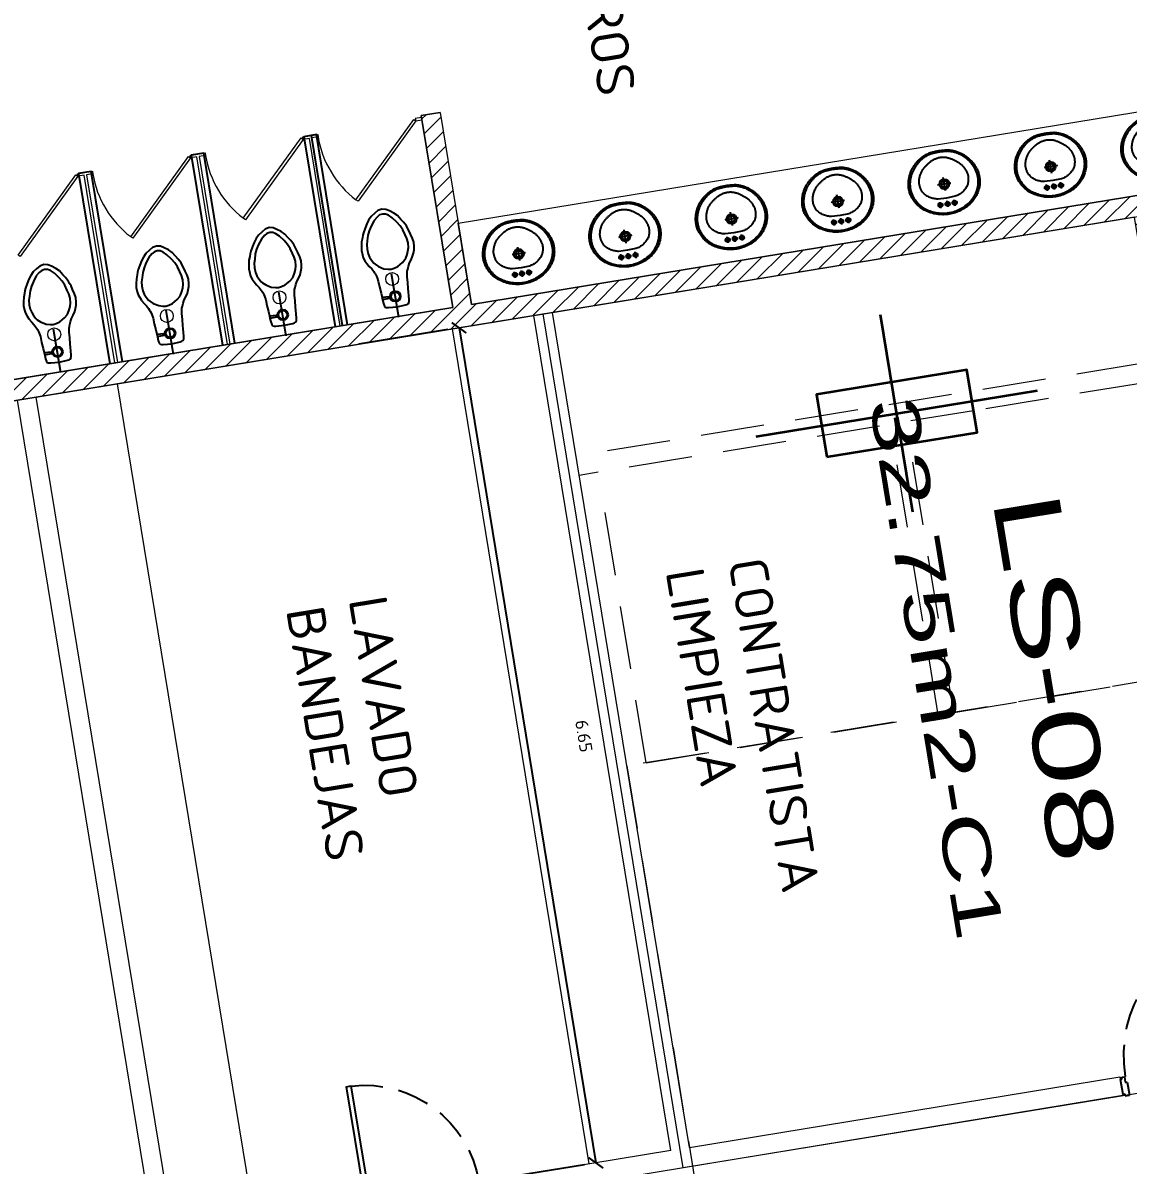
# Model space of a CAD drawing. Header units: metres. Extents: x 2 to 659295185, y -28 to 1124222152.
# Drawn here: x 655616.86 to 655625.57, y 1126390.82 to 1126399.83 of the extents above; entities that cross this region are included whole.
import ezdxf
from ezdxf.enums import TextEntityAlignment as Align

# ---------------------------------------------------------------- set-up
doc = ezdxf.new("R2010")
doc.units = ezdxf.units.M
doc.header["$MEASUREMENT"] = 0
for name, pattern in [('CCSM_C1_CUERPO EL$0$CONTINUA', [0]), ('CCSM_C1_CUERPO EL$0$DASHED', [0.75, 0.5, -0.25]), ('CCSM_C1_CUERPO EL$0$HIDDEN', [0.375, 0.25, -0.125]), ('DASHDOT', [1, 0.5, -0.25, 0, -0.25])]:
    doc.linetypes.add(name, pattern=pattern)
doc.layers.get('0').update_dxf_attribs({"linetype": 'CONTINUOUS'})
for name, color, linetype in [('CCSM_C1_CUERPO BJ$0$A-LOCAL ID', 7, 'CONTINUOUS'), ('CCSM_C1_CUERPO BJ$0$ID_Nº LOCAL', 7, 'CONTINUOUS'), ('CCSM_C1_CUERPO CK$0$A-LOCAL ID', 7, 'CONTINUOUS'), ('CCSM_C1_CUERPO CK$0$ID_AREA EXACTA', 7, 'CONTINUOUS'), ('CCSM_C1_CUERPO CK$0$ID_Nº LOCAL', 7, 'CONTINUOUS'), ('CCSM_C1_CUERPO EL$0$A-AREAS COMERCIALES', 151, 'CONTINUOUS'), ('CCSM_C1_CUERPO EL$0$A-PARED', 2, 'CCSM_C1_CUERPO EL$0$CONTINUA'), ('CCSM_C1_CUERPO EL$0$A-PROYECCIONES', 5, 'CCSM_C1_CUERPO EL$0$DASHED'), ('CCSM_C1_CUERPO EL$0$A-PUERTA', 5, 'CCSM_C1_CUERPO EL$0$CONTINUA'), ('CCSM_C1_CUERPO EL$0$A-SANITARIOS', 3, 'CONTINUOUS'), ('CCSM_C1_CUERPO EL$0$A-TEXTOS AREAS', 7, 'CCSM_C1_CUERPO EL$0$CONTINUA'), ('CCSM_C1_CUERPO EL$0$A-VISTA 4', 8, 'CONTINUOUS'), ('CCSM_C1_CUERPO EL$0$A_PAREDES DE SERVICIO', 2, 'CCSM_C1_CUERPO EL$0$CONTINUA')]:
    doc.layers.add(name, color=color, linetype=linetype)
doc.layers.add('CCSM_XREF ESTRUCTURA15$0$E-CE-COLUMNA', color=2, linetype='CONTINUOUS', lineweight=35)
doc.layers.add('LOCALES ASIGNADOS', color=41, linetype='DASHDOT', lineweight=0)
doc.styles.add('ARIAL', font='txt')
doc.styles.add('CCSM_C1_CUERPO BJ$0$ROMANS', font='romans__.ttf')
doc.styles.add('CCSM_C1_CUERPO BJ$0$sigo', font='arial.ttf', dxfattribs={"width": 0.9})
doc.styles.add('CCSM_C1_CUERPO CK$0$ROMANS', font='romans__.ttf')
doc.styles.add('CCSM_C1_CUERPO EL$0$ROMANS', font='romans__.ttf')
doc.styles.add('CCSM_C1_CUERPO EL$0$Standard', font='txt_____.ttf')
doc.dimstyles.new('CCSM_C1_CUERPO EL$0$PETER-CCSM200(LEROY80)EXACTA', dxfattribs={"dimtxt": 0.4, "dimasz": 0.1, "dimexe": 0.8, "dimexo": 0.4, "dimgap": 0.4, "dimtad": 1, "dimrnd": 0.05, "dimzin": 0, "dimdsep": 46, "dimtxsty": 'CCSM_C1_CUERPO EL$0$ROMANS', "dimblk": 'CCSM_C1_CUERPO EL$0$_ArchTick', "dimcen": 0, "dimclrd": 8, "dimclre": 8, "dimclrt": 5, "dimazin": 0, "dimtfac": 1, "dimtofl": 0, "dimtmove": 0, "dimatfit": 3, "dimfxl": 0.18, "dimtolj": 1, "dimtzin": 0, "dimarcsym": 0})

# ---------------------------------------------------------------- blocks, each defined once
blk = doc.blocks.new('CCSM_C1_CUERPO EL$0$water')
at = {"linetype": 'Continuous'}
for p, q in [((-2.85, 24.95), (-3.68, 24.13)), ((-1.78, 25.69), (-2.85, 24.95)), ((-1.32, 24.58), (-2.23, 23.76)), ((-0.83, 26.23), (-1.78, 25.69)), ((-0.56, 25.01), (-1.32, 24.58)), ((0.24, 26.46), (-0.83, 26.23)), ((0.23, 25.12), (-0.56, 25.01)), ((1.01, 24.99), (0.23, 25.12)), ((1.3, 26.21), (0.24, 26.46)), ((1.76, 24.55), (1.01, 24.99)), ((2.24, 25.65), (1.3, 26.21)), ((2.65, 23.72), (1.76, 24.55)), ((3.29, 24.89), (2.24, 25.65)), ((4.11, 24.06), (3.29, 24.89)), ((-5, 22.17), (-5.64, 21.04)), ((-4.36, 23.23), (-5, 22.17)), ((-3.68, 24.13), (-4.36, 23.23)), ((-3.26, 22.43), (-3.98, 21.3)), ((-2.23, 23.76), (-3.26, 22.43)), ((3.67, 22.37), (2.65, 23.72)), ((4.36, 21.22), (3.67, 22.37)), ((4.85, 22.91), (4.11, 24.06)), ((5.4, 22.08), (4.85, 22.91)), ((6.01, 20.93), (5.4, 22.08)), ((-6.49, 18.72), (-6.77, 17.5)), ((-6.12, 19.7), (-6.49, 18.72)), ((-5.92, 20.41), (-6.12, 19.7)), ((-5.64, 21.04), (-5.92, 20.41)), ((-4.95, 18.71), (-5.24, 17.69)), ((-4.54, 20.12), (-4.95, 18.71)), ((-3.98, 21.3), (-4.54, 20.12)), ((4.9, 20.04), (4.36, 21.22)), ((5.29, 18.61), (4.9, 20.04)), ((5.55, 17.59), (5.29, 18.61)), ((6.21, 20.3), (6.01, 20.93)), ((6.48, 19.59), (6.21, 20.3)), ((6.74, 18.6), (6.48, 19.59)), ((7.09, 17.38), (6.74, 18.6)), ((-6.77, 17.5), (-6.94, 16.44)), ((-6.94, 16.44), (-6.87, 15.26)), ((-5.24, 17.69), (-5.4, 16.51)), ((-5.4, 16.51), (-5.34, 15.25)), ((5.7, 16.41), (5.55, 17.59)), ((5.61, 15.15), (5.7, 16.41)), ((7.23, 16.31), (7.09, 17.38)), ((7.14, 15.13), (7.23, 16.31)), ((-6.87, 15.26), (-6.76, 14.43)), ((-6.76, 14.43), (-6.45, 13.6)), ((-6.45, 13.6), (-6.11, 12.77)), ((-6.11, 12.77), (-5.56, 11.86)), ((-5.34, 15.25), (-5.07, 14.3)), ((-5.07, 14.3), (-4.72, 13.43)), ((-4.72, 13.43), (-4.22, 12.52)), ((-4.22, 12.52), (-3.95, 12.2)), ((4.16, 12.13), (4.44, 12.44)), ((4.44, 12.44), (4.96, 13.34)), ((4.96, 13.34), (5.32, 14.2)), ((5.32, 14.2), (5.61, 15.15)), ((5.77, 11.76), (6.33, 12.66)), ((6.33, 12.66), (6.7, 13.48)), ((6.7, 13.48), (7.02, 14.31)), ((7.02, 14.31), (7.14, 15.13)), ((-5.56, 11.86), (-5.02, 11.11)), ((-5.02, 11.11), (-4.63, 10.32)), ((-4.63, 10.32), (-4.44, 9.88)), ((-4.44, 9.88), (-4.28, 9.57)), ((-4.28, 9.57), (-4.09, 9.05)), ((-3.95, 12.2), (-3.16, 11.49)), ((-3.16, 11.49), (-1.79, 10.65)), ((-1.79, 10.65), (-0.73, 10.36)), ((-0.73, 10.36), (0.09, 10.2)), ((0.09, 10.2), (0.92, 10.35)), ((0.92, 10.35), (1.99, 10.61)), ((1.99, 10.61), (3.37, 11.43)), ((3.37, 11.43), (4.16, 12.13)), ((4.25, 8.98), (4.46, 9.49)), ((4.46, 9.49), (4.62, 9.8)), ((4.62, 9.8), (4.82, 10.23)), ((4.82, 10.23), (5.22, 11.02)), ((5.22, 11.02), (5.77, 11.76)), ((-4.09, 9.05), (-4.02, 8.58)), ((-4.02, 8.58), (-3.83, 7.59)), ((-3.83, 7.59), (-3.77, 6.02)), ((0, -2.83), (0, 8.98)), ((3.87, 5.95), (3.97, 7.52)), ((3.97, 7.52), (4.17, 8.51)), ((4.17, 8.51), (4.25, 8.98)), ((-3.77, 6.02), (-3.62, 4.36)), ((-3.62, 4.36), (-3.59, 3.54)), ((-3.59, 3.54), (-3.52, 2.47)), ((-1.67, 2.97), (-3.48, 3.1)), ((-3.48, 3.1), (-3.48, 2.55)), ((-1.35, 3.08), (-1.36, 2.45)), ((-1.15, 3.08), (-1.35, 3.08)), ((-1.16, 2.45), (-1.15, 3.08)), ((3.57, 2.41), (3.65, 3.47)), ((3.65, 3.47), (3.7, 4.3)), ((3.7, 4.3), (3.87, 5.95)), ((-3.52, 2.47), (-3.45, 1.49)), ((-3.48, 2.55), (-1.67, 2.61)), ((-3.45, 1.49), (-3.34, 0.74)), ((-3.34, 0.74), (-3.07, 0.38)), ((-3.07, 0.38), (-2.71, 0.26)), ((-2.71, 0.26), (-2.28, 0.18)), ((-2.28, 0.18), (0, 0)), ((-1.67, 2.61), (-1.67, 2.97)), ((-1.39, 2.97), (-1.67, 2.97)), ((-1.67, 2.97), (-1.67, 2.57)), ((-1.67, 2.57), (-1.39, 2.57)), ((-1.39, 2.57), (-1.39, 2.97)), ((-1.36, 2.45), (-1.16, 2.45)), ((0, 0), (2.28, 0.14)), ((2.28, 0.14), (2.72, 0.21)), ((2.72, 0.21), (3.07, 0.33)), ((3.07, 0.33), (3.35, 0.68)), ((3.35, 0.68), (3.48, 1.43)), ((3.48, 1.43), (3.57, 2.41))]:
    blk.add_line(p, q, dxfattribs=at)
at = {"linetype": 'Continuous', "const_width": 0.2}
blk.add_lwpolyline([(0, -2.83), (0, 8.98)], dxfattribs=at)
for radius in [1.41, 1.16]:
    blk.add_circle((0, 2.84), radius)
blk = doc.blocks.new('CCSM_C1_CUERPO EL$0$lavamanos')
at = {"linetype": 'Continuous'}
for p, q in [((-1.14567, -2.91338), (-2.87008, -2.91338)), ((-2.00787, -2.04724), (-2.00787, -3.77559)), ((-0.8622, -2.91338), (0.8622, -2.91338)), ((0, -2.04724), (0, -3.77559)), ((1.14567, -2.91338), (2.87008, -2.91338)), ((2.00787, -2.04724), (2.00787, -3.77559)), ((-1.88583, -8.50393), (1.88583, -8.50393)), ((0, -6.61811), (0, -10.38976))]:
    blk.add_line(p, q, dxfattribs=at)
for points in [[(0, -17.99212), (-0.15602, -17.98496), (-0.31178, -17.97732), (-0.46676, -17.96923), (-0.62247, -17.96061), (-0.7774, -17.95154), (-0.93305, -17.94193), (-1.08792, -17.93189), (-1.24321, -17.92132), (-1.24409, -17.92126), (-1.40018, -17.91107), (-1.55581, -17.90029), (-1.7108, -17.88895), (-1.86635, -17.87695), (-2.02185, -17.86434), (-2.17729, -17.85112), (-2.33209, -17.83734), (-2.48664, -17.82298), (-2.48819, -17.82283), (-2.7321, -17.76466), (-2.9741, -17.70033), (-3.21422, -17.62983), (-3.4526, -17.55314), (-3.68878, -17.47039), (-3.92289, -17.38154), (-4.15451, -17.28676), (-4.3831, -17.18628), (-4.38583, -17.18504), (-4.61263, -17.07783), (-4.836, -16.96507), (-5.05637, -16.84657), (-5.2736, -16.7224), (-5.48754, -16.59265), (-5.69793, -16.45748), (-5.90487, -16.31683), (-6.10726, -16.17149), (-6.11024, -16.16929), (-6.27287, -16.04616), (-6.43208, -15.92036), (-6.58866, -15.7913), (-6.74256, -15.65905), (-6.8937, -15.52366), (-7.04202, -15.38519), (-7.18756, -15.24358), (-7.32904, -15.10015), (-7.33071, -15.09842), (-7.47169, -14.95052), (-7.6088, -14.80093), (-7.74293, -14.64866), (-7.87401, -14.49376), (-8.00211, -14.33619), (-8.12696, -14.17623), (-8.24863, -14.01384), (-8.36614, -13.85039), (-8.36797, -13.84777), (-8.50025, -13.65325), (-8.62668, -13.45667), (-8.74803, -13.25691), (-8.86431, -13.054), (-8.9753, -12.8483), (-9.08105, -12.6397), (-9.18137, -12.42859), (-9.27559, -12.21653), (-9.36657, -11.99892), (-9.45134, -11.78056), (-9.53044, -11.56007), (-9.6038, -11.33761), (-9.67138, -11.11333), (-9.73313, -10.88737), (-9.78902, -10.6599), (-9.83858, -10.43307), (-9.88817, -10.16833), (-9.9285, -9.90369), (-9.95981, -9.63782), (-9.98205, -9.37117), (-9.99523, -9.10379), (-9.99931, -8.83997), (-9.99443, -8.57243), (-9.98031, -8.30315), (-9.98012, -8.30043), (-9.95723, -8.03641), (-9.92507, -7.77125), (-9.88387, -7.50746), (-9.83362, -7.24512), (-9.77443, -6.98478), (-9.70635, -6.72662), (-9.62943, -6.47083), (-9.54331, -6.21653), (-9.54108, -6.21034), (-9.42519, -5.90571), (-9.29761, -5.60409), (-9.15896, -5.30725), (-9.0095, -5.0157), (-8.84949, -4.72997), (-8.67901, -4.45019), (-8.49844, -4.17699), (-8.30709, -3.90944), (-8.10673, -3.65144), (-7.896, -3.39996), (-7.67614, -3.15661), (-7.44739, -2.92165), (-7.21002, -2.69534), (-6.96428, -2.47795), (-6.71071, -2.26995), (-6.44882, -2.07086), (-6.4474, -2.06985), (-6.09342, -1.8285), (-5.72945, -1.60035), (-5.35697, -1.38637), (-4.97653, -1.1869), (-4.58869, -1.00223), (-4.19402, -0.83262), (-3.79311, -0.67834), (-3.38583, -0.53937), (-3.38148, -0.53797), (-2.97062, -0.41452), (-2.55462, -0.30671), (-2.1348, -0.21491), (-1.71177, -0.13925), (-1.28615, -0.07986), (-0.85858, -0.03682), (-0.42966, -0.01018), (0, 0), (0.42963, -0.01033), (0.85867, -0.03702), (1.28621, -0.08015), (1.71194, -0.13969), (2.13491, -0.21549), (2.55482, -0.30751), (2.97072, -0.41554), (3.38189, -0.53937), (3.78887, -0.67819), (4.18996, -0.83242), (4.58469, -1.00185), (4.97278, -1.18636), (5.35351, -1.38562), (5.72617, -1.59924), (6.0905, -1.82709), (6.44479, -2.068), (6.44882, -2.07086), (6.45017, -2.07185), (6.71159, -2.27052), (6.96469, -2.47832), (7.20981, -2.69548), (7.4466, -2.9217), (7.67469, -3.15662), (7.89383, -3.39998), (8.10359, -3.65128), (8.30315, -3.90944), (8.49534, -4.17689), (8.67685, -4.45036), (8.84803, -4.73025), (9.00872, -5.01629), (9.1587, -5.30809), (9.29776, -5.60525), (9.42572, -5.90736), (9.54188, -6.21255), (9.54331, -6.21653), (9.62943, -6.47084), (9.70633, -6.72652), (9.77441, -6.98469), (9.83361, -7.24504), (9.88386, -7.50739), (9.92507, -7.77118), (9.95722, -8.03623), (9.98013, -8.30043), (9.98032, -8.30315), (9.99443, -8.57236), (9.99931, -8.84003), (9.99523, -9.10374), (9.98205, -9.37112), (9.95979, -9.63791), (9.92848, -9.90378), (9.88817, -10.16832), (9.83858, -10.43307), (9.83797, -10.43598), (9.78765, -10.66236), (9.73129, -10.88918), (9.66927, -11.11468), (9.60166, -11.33855), (9.52854, -11.56054), (9.44988, -11.78078), (9.36576, -11.999), (9.27559, -12.21653), (9.18048, -12.42865), (9.07944, -12.63991), (8.97322, -12.84862), (8.86195, -13.05451), (8.74556, -13.25773), (8.6242, -13.45801), (8.49793, -13.65523), (8.36614, -13.85039), (8.24854, -14.01397), (8.12687, -14.17636), (8.00201, -14.33631), (7.87401, -14.49376), (7.74293, -14.64866), (7.6087, -14.80104), (7.47159, -14.95063), (7.33071, -15.09842), (7.18852, -15.24243), (7.04257, -15.38427), (6.89358, -15.52312), (6.74182, -15.65872), (6.58715, -15.79121), (6.42973, -15.92042), (6.26975, -16.04622), (6.1063, -16.16929), (5.90409, -16.31515), (5.69734, -16.45615), (5.48694, -16.59165), (5.27292, -16.72162), (5.05566, -16.84583), (4.83521, -16.96427), (4.61158, -17.07691), (4.38467, -17.18378), (4.38189, -17.18504), (4.15347, -17.28579), (3.92197, -17.38088), (3.68808, -17.46994), (3.4521, -17.55286), (3.2139, -17.62968), (2.9738, -17.7003), (2.73195, -17.76467), (2.48819, -17.82283), (2.48664, -17.82298), (2.33209, -17.83734), (2.17669, -17.85117), (2.02124, -17.86439), (1.86635, -17.87695), (1.7108, -17.88895), (1.55521, -17.90034), (1.39957, -17.91111), (1.24409, -17.92126), (1.24321, -17.92132), (1.08792, -17.93189), (0.9323, -17.94198), (0.7774, -17.95154), (0.62172, -17.96065), (0.46676, -17.96923), (0.31102, -17.97736), (0.15602, -17.98496), (0, -17.99212)], [(0, -16.06299), (-0.18792, -16.0599), (-0.37554, -16.05066), (-0.56285, -16.03525), (-0.74947, -16.01371), (-0.93536, -15.98605), (-1.12025, -15.95229), (-1.30384, -15.91251), (-1.4859, -15.86675), (-1.48819, -15.86614), (-1.49138, -15.86528), (-1.672, -15.81354), (-1.8507, -15.75596), (-2.02734, -15.69259), (-2.20181, -15.62348), (-2.374, -15.54866), (-2.54358, -15.46828), (-2.71043, -15.3824), (-2.87402, -15.29133), (-3.04605, -15.19008), (-3.21542, -15.08647), (-3.38315, -14.9799), (-3.5489, -14.8706), (-3.71277, -14.7585), (-3.87486, -14.64352), (-4.03483, -14.52591), (-4.19175, -14.40641), (-4.19291, -14.40551), (-4.34937, -14.28142), (-4.50255, -14.1558), (-4.65382, -14.02758), (-4.80284, -13.89704), (-4.94986, -13.76398), (-5.09456, -13.62867), (-5.23718, -13.49089), (-5.37629, -13.35207), (-5.37795, -13.35039), (-5.37876, -13.34942), (-5.52197, -13.17233), (-5.65854, -12.99125), (-5.78892, -12.80566), (-5.91297, -12.61578), (-6.03053, -12.42182), (-6.14144, -12.2241), (-6.24566, -12.02265), (-6.34252, -11.81889), (-6.34294, -11.81798), (-6.4347, -11.60908), (-6.51887, -11.39832), (-6.59586, -11.18484), (-6.66561, -10.96878), (-6.72798, -10.75058), (-6.78293, -10.5304), (-6.83039, -10.30848), (-6.87008, -10.08661), (-6.87037, -10.08329), (-6.88356, -9.88894), (-6.88978, -9.69559), (-6.88918, -9.50479), (-6.88176, -9.31148), (-6.86748, -9.11856), (-6.84635, -8.92626), (-6.81842, -8.73484), (-6.78346, -8.5433), (-6.78313, -8.54172), (-6.74096, -8.35347), (-6.69168, -8.16565), (-6.63561, -7.97975), (-6.57283, -7.796), (-6.50342, -7.61466), (-6.42746, -7.43595), (-6.34506, -7.26013), (-6.25591, -7.08661), (-6.08348, -6.85262), (-5.89907, -6.62679), (-5.70371, -6.41048), (-5.49777, -6.20413), (-5.28179, -6.00827), (-5.05633, -5.82341), (-4.82195, -5.65), (-4.57874, -5.48819), (-4.32876, -5.34015), (-4.07122, -5.20434), (-3.80737, -5.08145), (-3.53769, -4.97171), (-3.26299, -4.87546), (-2.9838, -4.79287), (-2.70086, -4.72417), (-2.41481, -4.66952), (-2.41339, -4.66929), (0, -4.56693), (2.41339, -4.66929), (2.41481, -4.66952), (2.70086, -4.72417), (2.98371, -4.79285), (3.26291, -4.87543), (3.5376, -4.97168), (3.80729, -5.08142), (4.07114, -5.2043), (4.32869, -5.34011), (4.57874, -5.48819), (4.82187, -5.64995), (5.05626, -5.82335), (5.28173, -6.00821), (5.49771, -6.20407), (5.70365, -6.41042), (5.89907, -6.62679), (6.08348, -6.85262), (6.25591, -7.08661), (6.34414, -7.2601), (6.42574, -7.43587), (6.50097, -7.61437), (6.5698, -7.79552), (6.63207, -7.97894), (6.68777, -8.16455), (6.73678, -8.35195), (6.77883, -8.5399), (6.77953, -8.5433), (6.81538, -8.73475), (6.84411, -8.92617), (6.8659, -9.11858), (6.88074, -9.31165), (6.88859, -9.50514), (6.88948, -9.69608), (6.88343, -9.88963), (6.8703, -10.08407), (6.87008, -10.08661), (6.83037, -10.30858), (6.7829, -10.5305), (6.72795, -10.75068), (6.66558, -10.96888), (6.59586, -11.18484), (6.51887, -11.39832), (6.4347, -11.60908), (6.34294, -11.81798), (6.34252, -11.81889), (6.24562, -12.02262), (6.14129, -12.22398), (6.03014, -12.42165), (5.91231, -12.61541), (5.78792, -12.80504), (5.65714, -12.9903), (5.52016, -13.17091), (5.37646, -13.34749), (5.37402, -13.35039), (5.23533, -13.48965), (5.09309, -13.6277), (4.94864, -13.76317), (4.8019, -13.89615), (4.65278, -14.02673), (4.50159, -14.15462), (4.34823, -14.27992), (4.19174, -14.40337), (4.18898, -14.40551), (4.03258, -14.52531), (3.87308, -14.64318), (3.71169, -14.75815), (3.54833, -14.87031), (3.38305, -14.97961), (3.2159, -15.08603), (3.04692, -15.18953), (2.87543, -15.29051), (2.87402, -15.29133), (2.87064, -15.29327), (2.7069, -15.38393), (2.53994, -15.46947), (2.37031, -15.54958), (2.19818, -15.62419), (2.02374, -15.69321), (1.84717, -15.75658), (1.66865, -15.81423), (1.48819, -15.86614), (1.4859, -15.86675), (1.30384, -15.91251), (1.12016, -15.95231), (0.93536, -15.98605), (0.74947, -16.01371), (0.56285, -16.03525), (0.37554, -16.05066), (0.18792, -16.0599), (0, -16.06299)]]:
    blk.add_lwpolyline(points, close=True, dxfattribs=at)
blk.add_lwpolyline([(0, -0.43307), (-0.0032, -0.43309), (-0.41557, -0.44293), (-0.82705, -0.4685), (-1.23741, -0.50981), (-1.64573, -0.56674), (-2.05158, -0.63924), (-2.45453, -0.72723), (-2.85365, -0.83052), (-3.24803, -0.94881), (-3.63967, -1.08338), (-4.02553, -1.23249), (-4.40547, -1.39606), (-4.77897, -1.57387), (-5.14533, -1.76558), (-5.50434, -1.97107), (-5.85533, -2.18998), (-6.19685, -2.42126), (-6.19827, -2.42231), (-6.2887, -2.49008), (-6.37749, -2.55848), (-6.46537, -2.62804), (-6.55222, -2.69867), (-6.63824, -2.77053), (-6.7233, -2.84351), (-6.80739, -2.91761), (-6.88976, -2.99212), (-6.97274, -3.06918), (-7.0539, -3.14641), (-7.13418, -3.22475), (-7.21345, -3.30404), (-7.29177, -3.38434), (-7.36908, -3.46561), (-7.44528, -3.54774), (-7.51968, -3.62992), (-7.52139, -3.63182), (-7.52994, -3.6414), (-7.53828, -3.65087), (-7.54653, -3.66038), (-7.55471, -3.66995), (-7.56284, -3.6796), (-7.57088, -3.68929), (-7.57885, -3.69904), (-7.58661, -3.70866), (-7.59313, -3.71598), (-7.60096, -3.72476), (-7.60895, -3.73372), (-7.61679, -3.74249), (-7.62464, -3.75126), (-7.63265, -3.7602), (-7.64051, -3.76896), (-7.64982, -3.77933), (-7.65354, -3.78346), (-7.77251, -3.92911), (-7.88765, -4.07645), (-7.9995, -4.22614), (-8.10806, -4.37823), (-8.2133, -4.53265), (-8.31516, -4.68931), (-8.4136, -4.84814), (-8.50787, -5.00787), (-8.50846, -5.00889), (-8.60047, -5.17295), (-8.6881, -5.33775), (-8.77195, -5.50437), (-8.85211, -5.67293), (-8.92848, -5.84325), (-9.00102, -6.01523), (-9.06964, -6.18868), (-9.13386, -6.3622), (-9.21541, -6.60277), (-9.2883, -6.84446), (-9.35302, -7.08859), (-9.40945, -7.33476), (-9.45752, -7.5827), (-9.49718, -7.83201), (-9.52841, -8.08263), (-9.55101, -8.3323), (-9.55118, -8.33464), (-9.56448, -8.58891), (-9.56894, -8.84181), (-9.56479, -9.09102), (-9.55192, -9.34362), (-9.53034, -9.59552), (-9.50007, -9.84664), (-9.46116, -10.09645), (-9.41339, -10.34645), (-9.36597, -10.56168), (-9.31264, -10.77768), (-9.25391, -10.99213), (-9.18973, -11.20515), (-9.12019, -11.41649), (-9.04537, -11.62587), (-8.96522, -11.83341), (-8.87925, -12.04028), (-8.87795, -12.0433), (-8.78772, -12.24568), (-8.69175, -12.44739), (-8.59074, -12.64662), (-8.48477, -12.84325), (-8.37396, -13.03704), (-8.25824, -13.2281), (-8.13777, -13.4162), (-8.01181, -13.60236), (-7.8991, -13.75924), (-7.78256, -13.91489), (-7.66288, -14.06833), (-7.54019, -14.21938), (-7.41464, -14.36786), (-7.28609, -14.51395), (-7.15468, -14.65748), (-7.01968, -14.79921), (-7.01804, -14.8009), (-6.88233, -14.93771), (-6.74301, -15.07248), (-6.60095, -15.20433), (-6.45608, -15.33332), (-6.30869, -15.4592), (-6.15872, -15.582), (-6.00614, -15.70177), (-5.85039, -15.81889), (-5.65802, -15.95721), (-5.46155, -16.09113), (-5.26164, -16.22013), (-5.05866, -16.34397), (-4.8525, -16.46272), (-4.64353, -16.57616), (-4.43164, -16.68435), (-4.21654, -16.7874), (-4.00016, -16.88334), (-3.7808, -16.97381), (-3.55914, -17.05851), (-3.33535, -17.13737), (-3.10943, -17.21039), (-2.88181, -17.27743), (-2.65252, -17.33848), (-2.42126, -17.3937), (-2.4164, -17.39414), (-2.26792, -17.40746), (-2.11711, -17.42063), (-1.96627, -17.43345), (-1.81637, -17.44583), (-1.66547, -17.45794), (-1.51454, -17.46969), (-1.36456, -17.48101), (-1.2126, -17.49212), (-1.21195, -17.49216), (-1.06192, -17.50172), (-0.91055, -17.51099), (-0.75821, -17.51996), (-0.60681, -17.5285), (-0.45538, -17.53668), (-0.30393, -17.54449), (-0.15246, -17.55193), (0, -17.55905), (0.00328, -17.5589), (0.15446, -17.55184), (0.30468, -17.54445), (0.45581, -17.53664), (0.60599, -17.52851), (0.75707, -17.51995), (0.90721, -17.51107), (1.05825, -17.50176), (1.20866, -17.49212), (1.36029, -17.48111), (1.51241, -17.46969), (1.66354, -17.45797), (1.8156, -17.44581), (1.96667, -17.43337), (2.11867, -17.42047), (2.26968, -17.4073), (2.42031, -17.39379), (2.42126, -17.3937), (2.65238, -17.33852), (2.88181, -17.27743), (3.10943, -17.21039), (3.33521, -17.13742), (3.55901, -17.05856), (3.7808, -16.97381), (4.00016, -16.88334), (4.21654, -16.7874), (4.43164, -16.68435), (4.6434, -16.57622), (4.8525, -16.46272), (5.05854, -16.34404), (5.26164, -16.22013), (5.46143, -16.09121), (5.65802, -15.95721), (5.85039, -15.81889), (6.00615, -15.70175), (6.15862, -15.58207), (6.30859, -15.45926), (6.4561, -15.33329), (6.60087, -15.20439), (6.74295, -15.07252), (6.88238, -14.93765), (7.01804, -14.8009), (7.01969, -14.79921), (7.02105, -14.79782), (7.15567, -14.65643), (7.28652, -14.5133), (7.41453, -14.36744), (7.53947, -14.21913), (7.66147, -14.06821), (7.78039, -13.91485), (7.89609, -13.75922), (8.00787, -13.60236), (8.0096, -13.59989), (8.13606, -13.41435), (8.25698, -13.22677), (8.37307, -13.03615), (8.48432, -12.84251), (8.59052, -12.64621), (8.69167, -12.44726), (8.78775, -12.24567), (8.87795, -12.0433), (8.87925, -12.04028), (8.96517, -11.83354), (9.04532, -11.62599), (9.12019, -11.41649), (9.18969, -11.20528), (9.25387, -10.99226), (9.31264, -10.77768), (9.36594, -10.56181), (9.41339, -10.34645), (9.46031, -10.09655), (9.49841, -9.84683), (9.528, -9.59584), (9.54903, -9.34411), (9.56147, -9.0917), (9.56532, -8.84263), (9.56069, -8.59006), (9.54733, -8.33598), (9.54724, -8.33464), (9.5471, -8.33258), (9.52539, -8.08282), (9.49496, -7.83221), (9.45595, -7.58269), (9.40843, -7.33476), (9.35241, -7.08849), (9.28802, -6.8444), (9.2153, -6.60265), (9.13386, -6.3622), (9.06964, -6.18868), (9.00097, -6.01512), (8.92843, -5.84313), (8.85211, -5.67293), (8.77195, -5.50437), (8.68804, -5.33764), (8.60041, -5.17283), (8.50846, -5.00889), (8.50787, -5.00787), (8.41351, -4.84809), (8.31492, -4.68927), (8.21283, -4.53269), (8.10729, -4.37842), (7.99834, -4.22653), (7.88605, -4.07709), (7.77047, -3.93019), (7.6509, -3.785), (7.64961, -3.78346), (7.64773, -3.78111), (7.64044, -3.77207), (7.63296, -3.7629), (7.6254, -3.75376), (7.6178, -3.74469), (7.61012, -3.73564), (7.60241, -3.72667), (7.59461, -3.71773), (7.58661, -3.70866), (7.5849, -3.70676), (7.57635, -3.69719), (7.56803, -3.68774), (7.55976, -3.6782), (7.55157, -3.66863), (7.54346, -3.65899), (7.53542, -3.6493), (7.52744, -3.63955), (7.51969, -3.62992), (7.44528, -3.54773), (7.36897, -3.46549), (7.29174, -3.38431), (7.21341, -3.30399), (7.13412, -3.22469), (7.05392, -3.14644), (6.97266, -3.06909), (6.88976, -2.99212), (6.8073, -2.91758), (6.7232, -2.84362), (6.63798, -2.77074), (6.55187, -2.69913), (6.46467, -2.62864), (6.3766, -2.55945), (6.28759, -2.49147), (6.19691, -2.42419), (6.19291, -2.42126), (5.85224, -2.18986), (5.50224, -1.97105), (5.1442, -1.76567), (4.77877, -1.5741), (4.40618, -1.39645), (4.02713, -1.23307), (3.64214, -1.08419), (3.25136, -0.94988), (3.24803, -0.94881), (2.85263, -0.8305), (2.45261, -0.72723), (2.04878, -0.63926), (1.64205, -0.56678), (1.2327, -0.50984), (0.82163, -0.46856), (0.40913, -0.44298), (-0.00394, -0.43307)], dxfattribs=at)
for centre, radius in [((-2.00787, -2.91338), 0.59055), ((0, -2.91338), 0.59055), ((2.00787, -2.91338), 0.59056), ((0, -8.50393), 1.37795), ((0, -8.50393), 0.88583)]:
    blk.add_circle(centre, radius, dxfattribs=at)
blk = doc.blocks.new('CCSM_C1_CUERPO EL$0$P-IZQ 110-15')
for p, q in [((0.045, 1.01), (0.085, 1.01)), ((0.045, 1.01), (0.045, 0)), ((0.085, 0), (0.085, 1.01)), ((0, -0.015), (0.015, -0.015)), ((0, -0.015), (0, -0.135)), ((0.015, 0), (0.035, 0)), ((0.015, -0.015), (0.015, 0)), ((0.035, 0), (0.035, -0.045)), ((0.035, -0.045), (0.05, -0.045)), ((0.045, 0), (0.085, 0)), ((0.05, -0.045), (0.05, -0.15)), ((1.065, -0.045), (1.05, -0.045)), ((1.05, -0.045), (1.05, -0.15)), ((1.065, 0), (1.065, -0.045)), ((1.085, 0), (1.065, 0)), ((1.085, -0.015), (1.085, 0)), ((1.1, -0.015), (1.085, -0.015)), ((1.1, -0.015), (1.1, -0.135)), ((0, -0.135), (0.015, -0.135)), ((0.015, -0.135), (0.015, -0.15)), ((0.015, -0.15), (0.05, -0.15)), ((1.085, -0.15), (1.05, -0.15)), ((1.1, -0.135), (1.085, -0.135)), ((1.085, -0.135), (1.085, -0.15))]:
    blk.add_line(p, q)
at = {"color": 8, "linetype": 'CCSM_C1_CUERPO EL$0$DASHED', "ltscale": 0.5}
blk.add_arc((0.045, 0), 1.0108, 360, 87.73205, dxfattribs=at)
blk = doc.blocks.new('CCSM_C1_CUERPO EL$0$P.Der 100.15')
for p, q in [((-0.045, 0.91), (-0.085, 0.91)), ((-0.085, 0), (-0.085, 0.91)), ((-0.045, 0.91), (-0.045, 0)), ((-0.985, -0.015), (-0.985, 0)), ((-0.985, 0), (-0.96, 0)), ((-0.96, 0), (-0.96, -0.045)), ((-0.04, 0), (-0.04, -0.045)), ((-0.015, 0), (-0.04, 0)), ((-0.015, -0.015), (-0.015, 0)), ((-1, -0.015), (-0.985, -0.015)), ((-0.96, -0.045), (-0.95, -0.045)), ((-0.95, -0.045), (-0.96, -0.15)), ((-0.045, 0), (-0.085, 0)), ((-0.05, -0.045), (-0.04, -0.15)), ((-0.04, -0.045), (-0.05, -0.045)), ((0, -0.015), (-0.015, -0.015)), ((-1, -0.135), (-0.985, -0.135)), ((-0.985, -0.135), (-0.985, -0.15)), ((-0.985, -0.15), (-0.96, -0.15)), ((-0.015, -0.15), (-0.04, -0.15)), ((0, -0.135), (-0.015, -0.135)), ((-0.015, -0.135), (-0.015, -0.15))]:
    blk.add_line(p, q)
at = {"color": 8, "linetype": 'CCSM_C1_CUERPO EL$0$HIDDEN'}
blk.add_arc((-0.045, 0), 0.91, 92.51931, 180, dxfattribs=at)
blk = doc.blocks.new('CCSM_C1_CUERPO EL$0$_ArchTick')
at = {"color": 0, "linetype": 'ByBlock', "const_width": 0.15}
blk.add_lwpolyline([(-0.5, -0.5), (0.5, 0.5)], dxfattribs=at)
blk = doc.blocks.new('*D2158')
at = {"layer": 'CCSM_C1_CUERPO EL$0$A-AREAS COMERCIALES', "color": 8, "lineweight": -2, "transparency": 16777216}
for p, q in [((655620.2088, 1126397.415), (655619.5084, 1126397.3002)), ((655620.2979, 1126397.4296), (655621.3775, 1126390.8426)), ((655621.2885, 1126390.828), (655620.5881, 1126390.7132))]:
    blk.add_line(p, q, dxfattribs=at)
at = {"layer": 'CCSM_C1_CUERPO EL$0$A-AREAS COMERCIALES', "color": 8, "lineweight": -2, "transparency": 16777216, "xscale": 0.1, "yscale": 0.1, "zscale": 0.1}
for p, rotation in [((655620.2979, 1126397.4296), 99.30845124035575), ((655621.3775, 1126390.8426), 279.3084512403557)]:
    blk.add_blockref('CCSM_C1_CUERPO EL$0$_ArchTick', p, dxfattribs=dict(at, rotation=rotation))
at = {"layer": 'CCSM_C1_CUERPO EL$0$A-AREAS COMERCIALES', "color": 5, "lineweight": 5, "transparency": 16777216, "insert": (655621.2824, 1126394.209), "char_height": 0.1, "attachment_point": 5, "rotation": 279.30845, "style": 'CCSM_C1_CUERPO EL$0$ROMANS'}
blk.add_mtext('\\A1;6.65', dxfattribs=at)
blk = doc.blocks.new('CCSM_XREF ESTRUCTURA15$0$COLUM REC 120x50 mid')
at = {"color": 5}
for p, q in [((0, 1.1237), (0, -1.1237)), ((-0.7889, 0), (0.7889, 0))]:
    blk.add_line(p, q, dxfattribs=at)
at = {"color": 2}
blk.add_lwpolyline([(-0.25, 0.6), (-0.25, -0.6), (0.25, -0.6), (0.25, 0.6)], close=True, dxfattribs=at)
blk = doc.blocks.new('CCSM_C1_CUERPO BJ$0$IDENT LOCAL')
at = {"style": 'CCSM_C1_CUERPO BJ$0$ROMANS'}
for tag, height, p in [('AREA-EXACTA', 0.5, (0.587, 0.096)), ('NºLOCAL', 0.7, (1.17, 0.119)), ('RUBRO', 0.35, (0, 0)), ('USO', 0.35, (-0.587, -0.096))]:
    blk.add_attdef(tag, text='', height=height, rotation=279.3085, dxfattribs=at).set_placement(p, align=Align.BOTTOM_CENTER)
blk = doc.blocks.new('CCSM_C1_CUERPO CK$0$IDENT LOCAL')
at = {"style": 'CCSM_C1_CUERPO CK$0$ROMANS'}
for tag, height, p in [('AREA-EXACTA', 0.5, (0.869, 0.18)), ('NºLOCAL', 0.7, (1.954, 0.057)), ('RUBRO', 0.35, (0, 0)), ('USO', 0.35, (-0.839, -0.137))]:
    blk.add_attdef(tag, text='', height=height, rotation=279.3085, dxfattribs=at).set_placement(p, align=Align.BOTTOM_CENTER)

msp = doc.modelspace()

# ---------------------------------------------------------------- hatches: boundary and pattern name
at = {"layer": 'CCSM_C1_CUERPO EL$0$A_PAREDES DE SERVICIO', "lineweight": 5}
h = msp.add_hatch(dxfattribs=at)
h.set_pattern_fill('ANSI31', color=8, scale=0.03, style=0)
h.set_pattern_definition([(45, (-1.749075, -4.25296), (-0.067351920908, 0.067351920908), [])])
edge = h.paths.add_edge_path()
edge.add_line((655625.2466, 1126401.7318), (655625.0986, 1126401.7076))
edge.add_line((655625.0986, 1126401.7076), (655624.8196, 1126403.4098))
edge.add_line((655624.8196, 1126403.4098), (655619.587, 1126402.5522))
edge.add_line((655619.587, 1126402.5522), (655619.7464, 1126401.5802))
edge.add_line((655619.7464, 1126401.5802), (655619.5983, 1126401.5559))
edge.add_line((655619.5983, 1126401.5559), (655619.5336, 1126401.9506))
edge.add_line((655619.5336, 1126401.9506), (655613.3364, 1126400.9349))
edge.add_line((655613.3364, 1126400.9349), (655614.0513, 1126396.5729))
edge.add_line((655614.0513, 1126396.5729), (655620.2486, 1126397.5888))
edge.add_line((655620.2486, 1126397.5888), (655620.0003, 1126399.1036))
edge.add_line((655620.0003, 1126399.1036), (655620.1483, 1126399.1279))
edge.add_line((655620.1483, 1126399.1279), (655620.3966, 1126397.6131))
edge.add_line((655620.3966, 1126397.6131), (655627.5534, 1126398.7862))
edge.add_line((655627.5534, 1126398.7862), (655626.9825, 1126402.2697))
edge.add_line((655626.9825, 1126402.2697), (655627.1798, 1126402.302))
edge.add_line((655627.1798, 1126402.302), (655627.5842, 1126399.8347))
edge.add_line((655627.5842, 1126399.8347), (655628.1975, 1126399.6327))
edge.add_line((655628.1975, 1126399.6327), (655627.8811, 1126398.6726))
edge.add_line((655627.8811, 1126398.6726), (655625.7715, 1126398.3268))
edge.add_line((655625.7715, 1126398.3268), (655626.2629, 1126395.3293))
edge.add_line((655626.2629, 1126395.3293), (655629.8971, 1126395.925))
edge.add_line((655629.8971, 1126395.925), (655629.5361, 1126398.1272))
edge.add_line((655629.5361, 1126398.1272), (655629.0208, 1126398.297))
edge.add_line((655629.0208, 1126398.297), (655629.3374, 1126399.2579))
edge.add_line((655629.3374, 1126399.2579), (655629.9107, 1126399.3519))
edge.add_line((655629.9107, 1126399.3519), (655629.9349, 1126399.2038))
edge.add_line((655629.9349, 1126399.2038), (655629.5227, 1126399.1363))
edge.add_line((655629.5227, 1126399.1363), (655630.0694, 1126395.8012))
edge.add_line((655630.0694, 1126395.8012), (655626.1391, 1126395.157))
edge.add_line((655626.1391, 1126395.157), (655625.6235, 1126398.3025))
edge.add_line((655625.6235, 1126398.3025), (655613.93, 1126396.3859))
edge.add_line((655613.93, 1126396.3859), (655612.2276, 1126406.7724))
edge.add_line((655612.2276, 1126406.7724), (655626.1491, 1126409.0542))
edge.add_line((655626.1491, 1126409.0542), (655627.8514, 1126409.3332))
edge.add_line((655627.8514, 1126409.3332), (655627.8903, 1126409.0955))
edge.add_line((655627.8903, 1126409.0955), (655626.2659, 1126407.8779))
edge.add_line((655626.2659, 1126407.8779), (655626.6703, 1126405.4106))
edge.add_line((655626.6703, 1126405.4106), (655626.4729, 1126405.3782))
edge.add_line((655626.4729, 1126405.3782), (655625.902, 1126408.8617))
edge.add_line((655625.902, 1126408.8617), (655618.7451, 1126407.6887))
edge.add_line((655618.7451, 1126407.6887), (655618.9934, 1126406.1739))
edge.add_line((655618.9934, 1126406.1739), (655618.8454, 1126406.1496))
edge.add_line((655618.8454, 1126406.1496), (655618.5971, 1126407.6644))
edge.add_line((655618.5971, 1126407.6644), (655612.3998, 1126406.6486))
edge.add_line((655612.3998, 1126406.6486), (655613.2959, 1126401.1816))
edge.add_line((655613.2959, 1126401.1816), (655619.4932, 1126402.1973))
edge.add_line((655619.4932, 1126402.1973), (655619.2449, 1126403.7121))
edge.add_line((655619.2449, 1126403.7121), (655619.3929, 1126403.7364))
edge.add_line((655619.3929, 1126403.7364), (655619.5547, 1126402.7496))
edge.add_line((655619.5547, 1126402.7496), (655624.7872, 1126403.6072))
edge.add_line((655624.7872, 1126403.6072), (655624.5082, 1126405.3095))
edge.add_line((655624.5082, 1126405.3095), (655624.6562, 1126405.3338))
edge.add_arc((655626.4514, 1126405.7141), 1.835, 191.96283, 361.12381)
edge.add_line((655628.286, 1126405.7501), (655628.4062, 1126405.9484))
edge.add_line((655628.4062, 1126405.9484), (655628.9966, 1126402.3465))
edge.add_line((655628.9966, 1126402.3465), (655628.82, 1126402.4961))
edge.add_arc((655627.0696, 1126401.9442), 1.8354, 17.50296, 186.64319)
h.paths.add_polyline_path([(655627.7276, 1126409.161), (655626.2385, 1126408.0448), (655626.0993, 1126408.8941)], flags=16)
edge = h.paths.add_edge_path(flags=16)
edge.add_arc((655626.3832, 1126405.6168), 1.9, 212.22799, 263.15629, ccw=False)
edge.add_line((655624.7759, 1126404.6036), (655625.1269, 1126402.462))
edge.add_arc((655626.9736, 1126402.0149), 1.9, 115.46061, 166.38891, ccw=False)
edge = h.paths.add_edge_path(flags=16)
edge.add_arc((655626.5312, 1126405.6411), 1.9, 295.46061, 346.38891, ccw=False)
edge.add_arc((655627.1216, 1126402.0392), 1.9, 32.22799, 83.15629, ccw=False)
edge.add_line((655628.7288, 1126403.0524), (655628.3778, 1126405.194))
at = {"layer": 'LOCALES ASIGNADOS'}
h = msp.add_hatch(color=256, dxfattribs=at)
edge = h.paths.add_edge_path()
edge.add_arc((219491.1056, 1054914.3756), 441878.9229, 9.308049718, 9.309563548, ccw=False)
edge.add_line((655551.8097, 1126384.9626), (655564.5398, 1126387.0492))
edge.add_line((655564.5398, 1126387.0492), (655562.5867, 1126398.9652))
edge.add_line((655562.5867, 1126398.9652), (655552.3922, 1126397.2942))
edge.add_line((655552.3922, 1126397.2942), (655552.4569, 1126396.8995))
edge.add_line((655552.4569, 1126396.8995), (655549.9212, 1126396.4839))

# ---------------------------------------------------------------- linework, layer by layer
for points in [[(655619.4197, 1126397.4529), (655619.1739, 1126398.953), (655619.0752, 1126398.9368), (655619.321, 1126397.4368)], [(655619.4197, 1126397.4529), (655619.1739, 1126398.953), (655619.0752, 1126398.9368), (655619.321, 1126397.4368)], [(655619.3802, 1126397.4465), (655619.1343, 1126398.9465)], [(655619.3802, 1126397.4465), (655619.1343, 1126398.9465)], [(655618.5316, 1126397.3073), (655618.2857, 1126398.8074), (655618.187, 1126398.7912), (655618.4329, 1126397.2912)], [(655618.5316, 1126397.3073), (655618.2857, 1126398.8074), (655618.187, 1126398.7912), (655618.4329, 1126397.2912)], [(655617.6434, 1126397.1618), (655617.3976, 1126398.6619), (655617.2989, 1126398.6458), (655617.5447, 1126397.1458)], [(655617.6434, 1126397.1618), (655617.3976, 1126398.6619), (655617.2989, 1126398.6458), (655617.5447, 1126397.1458)]]:
    msp.add_lwpolyline(points)
at = {"layer": 'CCSM_C1_CUERPO EL$0$A-AREAS COMERCIALES', "lineweight": 5}
msp.add_lwpolyline([(655538.5815, 1126465.4833), (655549.4499, 1126399.168), (655625.7204, 1126411.6693), (655626.1491, 1126409.0542), (655612.2276, 1126406.7724), (655613.93, 1126396.3859), (655625.6975, 1126398.3146), (655626.2141, 1126395.1693), (655630.0694, 1126395.8012), (655629.5227, 1126399.1363), (655629.4985, 1126399.2843), (655632.4765, 1126399.772), (655630.7242, 1126410.4628), (655633.5963, 1126410.9336), (655633.2485, 1126413.0552), (655630.4258, 1126412.5926), (655628.9458, 1126421.6221), (655631.4622, 1126422.0345), (655631.3651, 1126422.6266), (655631.9572, 1126422.7237), (655631.6499, 1126424.5986), (655631.4088, 1126426.07)], dxfattribs=at)
msp.add_lwpolyline([(655625.6975, 1126398.3146), (655626.8036, 1126391.58), (655626.8036, 1126391.58), (655622.0665, 1126390.8041), (655620.9627, 1126397.5386), (655625.6975, 1126398.3146)], close=True, dxfattribs=at)
at = {"layer": 'CCSM_C1_CUERPO EL$0$A-PARED', "lineweight": 5}
for p, q in [((655620.1483, 1126399.1279), (655620.0003, 1126399.1036)), ((655620.1483, 1126399.1279), (655620.3966, 1126397.613)), ((655620.0003, 1126399.1036), (655620.2486, 1126397.5887)), ((655627.5534, 1126398.7862), (655620.3966, 1126397.6131)), ((655625.6235, 1126398.3025), (655616.9643, 1126396.8832)), ((655620.2486, 1126397.5888), (655614.0513, 1126396.5731)), ((655617.9202, 1126390.1239), (655616.8163, 1126396.8589)), ((655618.0439, 1126390.2962), (655616.9643, 1126396.8832)), ((655622.1148, 1126390.9635), (655625.509, 1126391.5218)), ((655625.509, 1126391.5218), (655625.5333, 1126391.3738)), ((655625.5333, 1126391.3738), (655620.523, 1126390.5504)), ((655621.9668, 1126390.9392), (655620.4987, 1126390.6986))]:
    msp.add_line(p, q, dxfattribs=at)
for points in [[(655621.9668, 1126390.9392), (655620.8872, 1126397.5262)], [(655622.1148, 1126390.9635), (655621.0352, 1126397.5505)]]:
    msp.add_lwpolyline(points, dxfattribs=at)
at = {"layer": 'CCSM_C1_CUERPO EL$0$A-PROYECCIONES', "lineweight": 5}
for p, q in [((655631.5826, 1126398.1161), (655621.2208, 1126396.4177)), ((655631.6075, 1126397.9641), (655624.3543, 1126396.7752)), ((655624.3543, 1126396.7752), (655621.2458, 1126396.2657)), ((655624.0767, 1126394.3757), (655623.729, 1126396.4974)), ((655624.1991, 1126394.3958), (655623.8513, 1126396.5175)), ((655621.7735, 1126393.9982), (655621.4176, 1126396.1692)), ((655624.1991, 1126394.3958), (655633.9214, 1126395.9894)), ((655621.7735, 1126393.9982), (655624.0767, 1126394.3757))]:
    msp.add_line(p, q, dxfattribs=at)
msp.add_lwpolyline([(655639.52, 1126362.8587), (655634.0853, 1126396.0162), (655621.6215, 1126393.9733), (655622.4626, 1126388.8418), (655627.0563, 1126360.8157), (655638.9969, 1126362.7729)], close=True, dxfattribs=at)
at = {"layer": 'CCSM_C1_CUERPO EL$0$A-SANITARIOS', "lineweight": 5}
for points in [[(655627.4483, 1126399.4276), (655627.5534, 1126398.7862), (655620.3966, 1126397.613), (655620.2915, 1126398.2545)], [(655619.9567, 1126399.061), (655619.5016, 1126398.4275), (655619.4853, 1126398.4393), (655619.9404, 1126399.0728)], [(655619.1375, 1126398.9268), (655619.3802, 1126397.4464), (655619.3604, 1126397.4432), (655619.1178, 1126398.9235), (655619.0686, 1126398.9154), (655619.0653, 1126398.9352), (655619.1837, 1126398.9546), (655619.187, 1126398.9349)], [(655619.0686, 1126398.9154), (655618.6135, 1126398.282), (655618.5971, 1126398.2937), (655619.0522, 1126398.9272)], [(655618.1804, 1126398.7699), (655617.7253, 1126398.1364), (655617.709, 1126398.1481), (655618.1641, 1126398.7816)], [(655618.2494, 1126398.7812), (655618.492, 1126397.3008), (655618.4723, 1126397.2976), (655618.2297, 1126398.7779), (655618.1804, 1126398.7699), (655618.1772, 1126398.7896), (655618.2956, 1126398.809), (655618.2988, 1126398.7893)], [(655617.3612, 1126398.6357), (655617.6039, 1126397.1554), (655617.5841, 1126397.1521), (655617.3415, 1126398.6325), (655617.2922, 1126398.6244), (655617.289, 1126398.6442), (655617.4074, 1126398.6636), (655617.4107, 1126398.6438)], [(655617.2923, 1126398.6243), (655616.8372, 1126397.9908), (655616.8209, 1126398.0025), (655617.2759, 1126398.636)]]:
    msp.add_lwpolyline(points, close=True, dxfattribs=at)
msp.add_lwpolyline([(655620.0027, 1126399.0888), (655619.9535, 1126399.0808), (655619.9567, 1126399.061), (655620.0059, 1126399.0691)], dxfattribs=at)
for centre in [(655619.7706, 1126397.8145), (655618.8824, 1126397.6689), (655617.9943, 1126397.5234), (655617.1062, 1126397.3778)]:
    msp.add_circle(centre, 0.051, dxfattribs=at)
for centre in [(655619.9567, 1126399.061), (655619.0686, 1126398.9154), (655618.1804, 1126398.7699)]:
    msp.add_arc(centre, 0.78, 189.29975, 232.83046, dxfattribs=at)
at = {"layer": 'CCSM_C1_CUERPO EL$0$A-VISTA 4', "lineweight": 5}
msp.add_line((655618.6854, 1126390.4014), (655617.6057, 1126396.9883), dxfattribs=at)
msp.add_lwpolyline([(655621.3254, 1126390.8341), (655620.2457, 1126397.4211)], dxfattribs=at)
at = {"layer": 'CCSM_C1_CUERPO EL$0$A_PAREDES DE SERVICIO', "lineweight": 5}
msp.add_lwpolyline([(655614.0513, 1126396.5729), (655620.2486, 1126397.5888), (655620.0003, 1126399.1036), (655620.1483, 1126399.1279), (655620.3966, 1126397.6131), (655627.5534, 1126398.7862), (655626.9825, 1126402.2697), (655627.1798, 1126402.302), (655627.5842, 1126399.8347), (655628.1975, 1126399.6327), (655627.8811, 1126398.6726), (655625.7715, 1126398.3268), (655626.2629, 1126395.3293), (655629.8971, 1126395.925), (655629.5361, 1126398.1272), (655629.0208, 1126398.297), (655629.3374, 1126399.2579), (655629.9107, 1126399.3519), (655629.9349, 1126399.2038), (655629.5227, 1126399.1363), (655630.0694, 1126395.8012), (655626.1391, 1126395.157), (655625.6235, 1126398.3025), (655613.93, 1126396.3859)], dxfattribs=at)

# ---------------------------------------------------------------- block references
at = {"layer": 'CCSM_C1_CUERPO BJ$0$A-LOCAL ID', "lineweight": 5}
ref = msp.add_blockref('CCSM_C1_CUERPO BJ$0$IDENT LOCAL', (655624.5658, 1126388.7477), dxfattribs=dict(at, xscale=0.6749999999990483, yscale=0.6749999999990483, zscale=0.6749999999990483, rotation=9.322235955902737))
ref.add_attrib('NºLOCAL', 'PASILLO DE SERVICIO 12', dxfattribs={"layer": 'CCSM_C1_CUERPO BJ$0$ID_Nº LOCAL', "height": 0.54, "rotation": 9.32224, "style": 'CCSM_C1_CUERPO BJ$0$sigo', "width": 0.9}).set_placement((655624.4182, 1126389.6469), align=Align.BOTTOM_CENTER)
at = {"layer": 'CCSM_C1_CUERPO CK$0$A-LOCAL ID', "lineweight": 5}
ref = msp.add_blockref('CCSM_C1_CUERPO CK$0$IDENT LOCAL', (655623.1176, 1126394.5622), dxfattribs=dict(at, xscale=0.75, yscale=0.75, zscale=0.75))
ref.add_attrib('AREA-EXACTA', '32.75m2-C1', dxfattribs={"layer": 'CCSM_C1_CUERPO CK$0$ID_AREA EXACTA', "height": 0.375, "rotation": 279.30845, "style": 'ARIAL', "width": 1.5}).set_placement((655623.7696, 1126394.6972), align=Align.BOTTOM_CENTER)
ref.add_attrib('NºLOCAL', 'LS-08', dxfattribs={"layer": 'CCSM_C1_CUERPO CK$0$ID_Nº LOCAL', "height": 0.525, "rotation": 279.30845, "style": 'ARIAL', "width": 1.5}).set_placement((655624.5829, 1126394.6053), align=Align.BOTTOM_CENTER)
at = {"layer": 'CCSM_C1_CUERPO EL$0$A-PUERTA', "lineweight": 5, "xscale": -1}
for name, p, rotation in [('CCSM_C1_CUERPO EL$0$P-IZQ 110-15', (655626.5947, 1126391.6977), 9.471637307062577), ('CCSM_C1_CUERPO EL$0$P.Der 100.15', (655619.5118, 1126390.5375), 9.308451375237894)]:
    msp.add_blockref(name, p, dxfattribs=dict(at, rotation=rotation))
at = {"layer": 'CCSM_C1_CUERPO EL$0$A-SANITARIOS', "linetype": 'CCSM_C1_CUERPO EL$0$CONTINUA', "lineweight": 5, "xscale": 0.02825636405651485, "yscale": 0.02825636405651485, "zscale": 0.02825636405651485, "rotation": 189.3084513052272}
for p in [(655625.8411, 1126398.6005), (655625.0022, 1126398.463), (655624.1634, 1126398.3255), (655623.3246, 1126398.1881), (655622.4858, 1126398.0506), (655621.647, 1126397.9131), (655620.8082, 1126397.7756)]:
    msp.add_blockref('CCSM_C1_CUERPO EL$0$lavamanos', p, dxfattribs=at)
at = {"layer": 'CCSM_C1_CUERPO EL$0$A-SANITARIOS', "lineweight": 5, "xscale": 0.02948293165207588, "yscale": 0.02948293165207588, "zscale": 0.02948293165207588, "rotation": 9.503705118244932}
for p in [(655619.81, 1126397.5947), (655618.9218, 1126397.4492), (655618.0337, 1126397.3036), (655617.1455, 1126397.158)]:
    msp.add_blockref('CCSM_C1_CUERPO EL$0$water', p, dxfattribs=at)
at = {"layer": 'CCSM_XREF ESTRUCTURA15$0$E-CE-COLUMNA', "lineweight": 5, "rotation": 99.30845126010257}
msp.add_blockref('CCSM_XREF ESTRUCTURA15$0$COLUM REC 120x50 mid', (655623.7497, 1126396.7542), dxfattribs=at)

# ---------------------------------------------------------------- texts
at = {"layer": 'CCSM_C1_CUERPO EL$0$A-TEXTOS AREAS', "lineweight": 5, "char_height": 0.3, "width": 3.008609, "attachment_point": 1, "rotation": 279.30779, "style": 'CCSM_C1_CUERPO EL$0$Standard'}
for s, insert in [('{\\Fromans|c0;BAÑOS CABALLEROS}', (655621.7866, 1126401.8396)), ('{\\Fromans|c0;CONTRATISTA\\PLIMPIEZA}', (655622.7155, 1126395.6372)), ('{\\Fromans|c0;LAVADO\\PBANDEJAS}', (655619.7225, 1126395.3354))]:
    msp.add_mtext(s, dxfattribs=dict(at, insert=insert))

# ---------------------------------------------------------------- dimensions: what is measured, and where the dimension line sits
at = {"layer": 'CCSM_C1_CUERPO EL$0$A-AREAS COMERCIALES', "lineweight": 5}
dim = msp.add_linear_dim(base=(655621.3775, 1126390.8426), p1=(655620.6036, 1126397.4797), p2=(655621.6832, 1126390.8927), angle=279.30845, dimstyle='CCSM_C1_CUERPO EL$0$PETER-CCSM200(LEROY80)EXACTA', override={"dimtxt": 0.1}, dxfattribs=at)
dim.commit()
dim.dimension.update_dxf_attribs({"geometry": '*D2158', "text_midpoint": (655621.2824, 1126394.209)})

doc.saveas('drawing.dxf')
